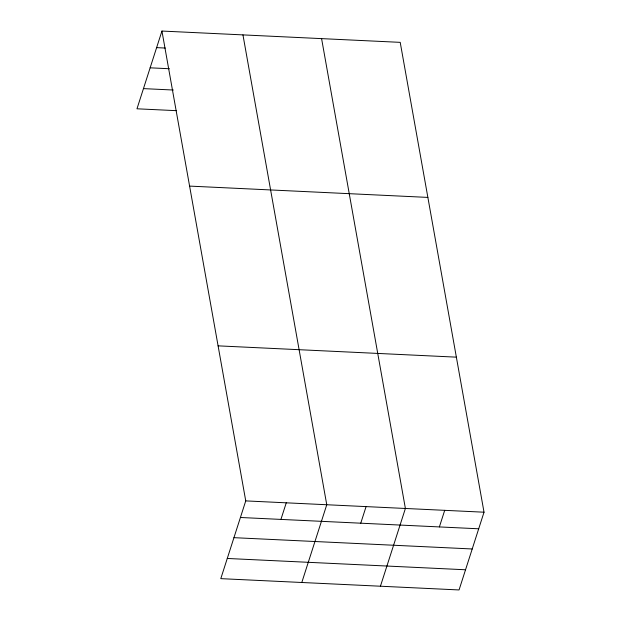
<?xml version="1.0" encoding="UTF-8"?>
<svg xmlns="http://www.w3.org/2000/svg" width="621" height="621" viewBox="0 0 621 621"><rect width="100%" height="100%" fill="white"/><g stroke="black" fill="none" stroke-linecap="round" stroke-linejoin="round"><path stroke-width="0.93" d="M161.941 31.05L245.745 500.899L220.789 578.648L459.059 589.95L484.023 512.201L400.211 42.352L161.941 31.05L136.977 108.799L176.519 110.67M280.933 519.404L286.258 502.824M301.798 582.49L326.762 504.741L242.951 34.892M360.754 523.192L366.079 506.604M380.432 586.216L405.397 508.475L321.585 38.626M439.381 526.926L444.706 510.338M156.616 47.638L165.295 48.05M150.135 67.821L169.424 68.737M143.459 88.617L173.352 90.029M189.599 186.098L427.869 197.408M218.087 345.85L456.365 357.153M245.745 500.899L484.023 512.201M240.42 517.487L478.698 528.789M233.946 537.67L472.216 548.972M227.27 558.465L465.54 569.768"/></g></svg>
